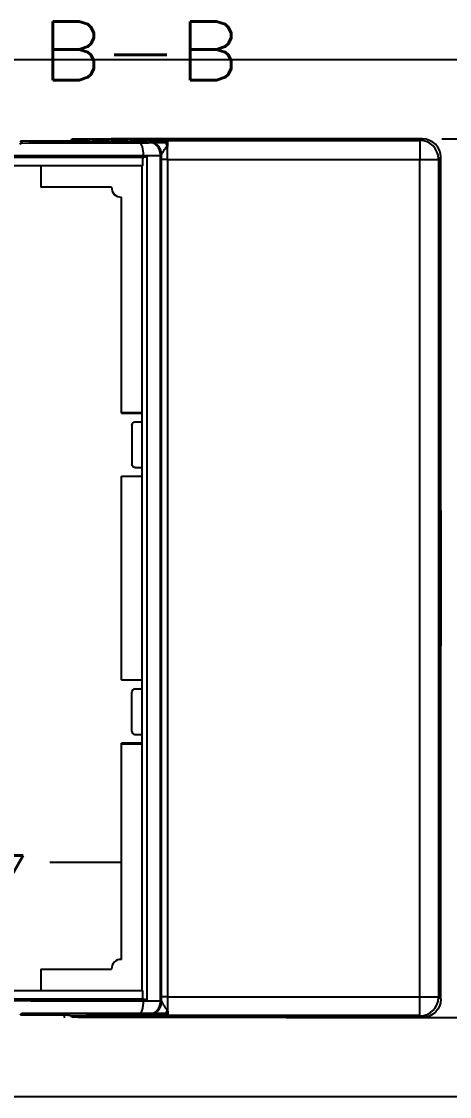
# Model space of a CAD drawing. Header units: inches. Extents: x 0 to 1189, y 0 to 841.
# Drawn here: x 400.6 to 435.4, y 556.9 to 644.2 of the extents above; entities that cross this region are included whole.
import ezdxf

# ---------------------------------------------------------------- set-up
doc = ezdxf.new("R2010")
doc.units = ezdxf.units.IN
doc.header["$MEASUREMENT"] = 0
doc.layers.add('1', color=7, linetype='Continuous', true_color=0xffffff)
doc.styles.add('blockfont', font='simplex.shx', dxfattribs={"bigfont": 'bigfont'})
doc.dimstyles.get("Standard").update_dxf_attribs({"dimtxt": 0.18, "dimasz": 0.18, "dimexe": 0.18, "dimexo": 0.0625, "dimgap": 0.09, "dimtad": 0, "dimtih": 1, "dimtoh": 1, "dimdec": 4, "dimzin": 0, "dimdsep": 46, "dimtxsty": 'Standard', "dimcen": 0.09, "dimadec": 0, "dimazin": 0, "dimtfac": 1, "dimtdec": 4, "dimtofl": 0, "dimtmove": 0, "dimatfit": 3, "dimfxl": 0, "dimtolj": 1, "dimtzin": 0, "dimarcsym": 0})

# ---------------------------------------------------------------- blocks, each defined once
blk = doc.blocks.new('_D5')
at = {"layer": '1', "color": 7}
for p, q in [((370.027, 575.894), (386.206, 575.894)), ((408.727, 575.894), (402.901, 575.894))]:
    blk.add_line(p, q, dxfattribs=at)
for points in [[(370.027, 575.894), (373.202, 576.745), (373.202, 575.044), (370.027, 575.894)], [(408.727, 575.894), (405.552, 575.044), (405.552, 576.745), (408.727, 575.894)]]:
    blk.add_solid(points, dxfattribs=at)
at = {"layer": '1', "color": 7, "insert": (388.587, 573.282), "char_height": 3.175, "attachment_point": 7, "line_spacing_factor": 0.903614, "style": 'blockfont'}
blk.add_mtext('\\W01.332;\\fsimplex.shx;38.7', dxfattribs=at)
blk = doc.blocks.new('_U10')
at = {"color": 7}
for p, q in [((434.789, 634.7), (482.301, 634.7)), ((479.126, 634.7), (479.126, 590.747)), ((479.126, 563.3), (479.126, 584.397)), ((422.127, 563.3), (482.301, 563.3))]:
    blk.add_line(p, q, dxfattribs=at)
for points in [[(479.126, 634.7), (479.976, 631.525), (478.275, 631.525), (479.126, 634.7)], [(479.126, 563.3), (478.275, 566.475), (479.976, 566.475), (479.126, 563.3)]]:
    blk.add_solid(points, dxfattribs=at)
at = {"layer": '1', "color": 7, "insert": (473.159, 584.959), "char_height": 3.175, "attachment_point": 7, "line_spacing_factor": 0.903614, "style": 'blockfont'}
blk.add_mtext('\\W01.312;\\fsimplex.shx;71.4', dxfattribs=at)

msp = doc.modelspace()

# ---------------------------------------------------------------- linework, layer by layer
at = {"layer": '1', "color": 251}
for p, q in [((441.0568, 641.1232), (337.7018, 641.1232)), ((337.7018, 556.877), (441.0568, 556.877))]:
    msp.add_line(p, q, dxfattribs=at)
at = {"layer": '1', "color": 21}
for p, q in [((400.5977, 634.5288), (400.5977, 634.3408)), ((404.5181, 634.5288), (400.5977, 634.5288)), ((412.3015, 634.3854), (404.5181, 634.5288)), ((404.6053, 634.573), (404.6073, 634.5716)), ((404.6073, 634.5716), (412.3821, 634.4284)), ((412.5235, 634.5367), (404.8103, 634.6788)), ((405.1268, 634.6788), (404.8103, 634.6788)), ((407.0768, 634.6987), (407.0768, 634.6856)), ((433.2019, 634.7001), (407.8768, 634.7001)), ((410.9728, 634.3799), (410.9037, 634.3523)), ((432.9976, 634.5367), (412.5235, 634.5367)), ((433.2019, 634.7001), (432.9976, 634.5367)), ((432.9976, 634.5367), (432.9976, 633.0368)), ((410.4758, 633.2001), (368.2779, 633.2001)), ((410.4758, 632.5001), (410.4758, 633.2001)), ((410.5188, 633.3014), (410.5188, 633.349)), ((410.7769, 633.2997), (410.7769, 564.7006)), ((411.9037, 633.3523), (411.9728, 633.3799)), ((411.9037, 564.648), (411.9037, 633.3523)), ((411.9725, 564.9635), (411.9725, 633.0368)), ((412.4725, 633.0368), (411.9725, 633.0368)), ((412.4725, 633.0368), (412.4725, 564.9635)), ((412.4725, 633.0368), (432.9976, 633.0368)), ((432.9976, 564.9635), (432.9976, 633.0368)), ((432.9976, 633.0368), (434.4976, 633.0368)), ((434.4976, 633.0368), (434.7018, 633.2001)), ((434.4976, 633.0368), (434.4976, 564.9635)), ((434.7018, 564.8001), (434.7018, 633.2001)), ((410.4758, 632.5001), (368.2779, 632.5001)), ((402.1768, 632.5001), (402.1768, 630.7751)), ((410.3768, 632.5001), (410.3768, 612.449)), ((410.4178, 565.5001), (410.4178, 632.5001)), ((407.9285, 630.7751), (402.1768, 630.7751)), ((408.7268, 612.449), (408.7268, 629.9768)), ((434.5825, 621.6748), (434.6482, 621.6713)), ((434.6548, 620.1501), (434.5756, 620.1501)), ((434.5758, 605.9001), (434.5758, 620.1501)), ((434.6548, 620.1501), (434.6548, 605.9001)), ((410.3768, 612.449), (408.7268, 612.449)), ((408.7268, 612.4001), (408.7268, 612.449)), ((410.3768, 612.449), (410.3768, 607.2512)), ((408.7268, 612.4001), (410.3768, 612.4001)), ((409.8268, 611.7001), (410.3768, 611.7001)), ((409.5768, 611.4501), (409.5768, 608.2501)), ((408.7268, 607.3001), (410.3768, 607.3001)), ((408.7268, 607.3001), (408.7268, 607.2512)), ((410.3768, 607.2512), (408.7268, 607.2512)), ((408.7268, 590.749), (408.7268, 607.2512)), ((409.8268, 608.0001), (410.3768, 608.0001)), ((410.3768, 607.2512), (410.3768, 590.749)), ((434.5825, 603.7248), (434.6482, 603.7213)), ((434.6824, 604.4945), (434.6922, 604.494)), ((434.678, 594.5251), (434.678, 603.4751)), ((434.6967, 603.4751), (434.6967, 594.5251)), ((434.6548, 602.2001), (434.5756, 602.2001)), ((434.5758, 587.9501), (434.5758, 602.2001)), ((434.6548, 602.2001), (434.6548, 587.9501)), ((434.6922, 593.5062), (434.6824, 593.5057)), ((408.7268, 590.749), (410.3768, 590.749)), ((408.7268, 590.749), (408.7268, 590.7001)), ((410.3768, 590.7001), (408.7268, 590.7001)), ((410.3768, 590.749), (410.3768, 585.5512)), ((409.5768, 586.5501), (409.5768, 589.7501)), ((409.8268, 590.0001), (410.3768, 590.0001)), ((409.8268, 586.3001), (410.3768, 586.3001)), ((410.3768, 585.6001), (408.7268, 585.6001)), ((408.7268, 585.5512), (408.7268, 585.6001)), ((408.7268, 568.0235), (408.7268, 585.5512)), ((408.7268, 585.5512), (410.3768, 585.5512)), ((410.3768, 585.5512), (410.3768, 565.5001)), ((434.6548, 583.7001), (434.587, 583.7001)), ((434.5883, 569.0501), (434.5883, 583.7001)), ((434.6548, 583.7001), (434.6548, 569.0501)), ((402.1768, 567.2251), (402.1768, 565.5001)), ((402.1768, 567.2251), (407.9285, 567.2251)), ((368.2779, 565.5001), (410.4758, 565.5001)), ((410.4758, 564.8001), (410.4758, 565.5001)), ((410.4758, 564.8001), (368.2779, 564.8001)), ((410.5188, 564.6513), (410.5188, 564.6988)), ((411.9037, 564.648), (411.9728, 564.6203)), ((412.4725, 564.9635), (411.9725, 564.9635)), ((412.4725, 564.9635), (432.9976, 564.9635)), ((432.9976, 563.4635), (432.9976, 564.9635)), ((432.9976, 564.9635), (434.4976, 564.9635)), ((434.4976, 564.9635), (434.7018, 564.8001)), ((400.5977, 563.6595), (400.5977, 563.5128)), ((404.5606, 563.4722), (412.3015, 563.6148)), ((412.3821, 563.5719), (404.6241, 563.429)), ((410.9728, 563.6203), (410.9037, 563.648)), ((404.0333, 563.502), (404.1092, 563.4818)), ((404.0652, 563.5005), (404.1607, 563.475)), ((412.5235, 563.4635), (404.8241, 563.3217)), ((407.0768, 563.3146), (407.0768, 563.3015)), ((433.2019, 563.3001), (407.8768, 563.3001)), ((432.9976, 563.4635), (412.5235, 563.4635)), ((433.2019, 563.3001), (432.9976, 563.4635))]:
    msp.add_line(p, q, dxfattribs=at)
for centre, radius, start, end in [((408.6768, 630.7251), 0.75, 176.177446, 273.822554), ((409.8268, 589.7501), 0.25, 90, 180), ((409.8268, 586.5501), 0.25, 180, 270), ((408.6768, 567.2751), 0.75, 86.177446, 183.822554)]:
    msp.add_arc(centre, radius, start, end, dxfattribs=at)
at = {"layer": '1', "color": 21, "extrusion": (0, 0, -1)}
for centre, start, end in [((-409.8268, 611.4501), 0, 90), ((-409.8268, 608.2501), -90, 0)]:
    msp.add_arc(centre, 0.25, start, end, dxfattribs=at)
at = {"layer": '1', "color": 21}
for centre, major_axis, ratio, start_param, end_param in [((400.5977, 634.3788), (0.15, 0), 0.9999939, 1.5707963, 2.7571959), ((400.5977, 634.1908), (-0.15, 0), 0.9999939, 4.712389, 5.8987885), ((407.0768, 634.4856), (0.2, 0), 0.9999939, 1.5707963, 1.6689713), ((410.2113, 633.349), (0.0011, -1), 0.3075192, 1.5704494, 3.1379242), ((410.9059, 633.4318), (0.3714, -0.9285), 0.9999558, 1.1903102, 2.7610456), ((410.975, 633.4594), (0.3714, -0.9285), 0.9999558, 1.1903125, 2.7610479), ((412.3015, 634.4854), (-0.0018, -0.1), 0.9825102, 0.018747, 0.9812977), ((412.3023, 634.4854), (-0.004, -0.0999), 0.982997, 0.0402641, 1.002743), ((412.3204, 634.4814), (-0.0335, -0.0942), 0.9673535, 0.3393579, 1.220845), ((412.5057, 634.3245), (-0.1478, -0.0258), 0.9526135, 4.5478795, 5.3842679), ((412.4016, 634.3699), (-0.0898, -0.044), 0.8694667, 1.1111188, 1.5458538), ((412.4916, 634.172), (-0.1497, 0.01), 0.8403803, 4.7686626, 5.1371318), ((432.9987, 633.0768), (-0.937, 1.1713), 0.9999844, 4.0376568, 5.6084226), ((433.2018, 633.2001), (1.1713, 0.9371), 0.9999844, 5.6084531, 7.1792342), ((412.4545, 634.2254), (-0.0962, -0.0271), 0.7469455, 1.3226108, 1.4598293), ((412.4783, 634.0393), (-0.1488, 0.0186), 0.7400328, 4.8043674, 4.8997856), ((401.3395, 633.3412), (0.0003, 0.1), 0.1742544, 3.1593171, 4.7129272), ((410.4881, 633.3014), (0.0006, 0.1), 0.307515, 3.1599349, 4.7141237), ((434.4481, 621.6687), (-0.0105, -0.1997), 0.9999905, 0.416229, 1.6231577), ((434.4481, 603.7187), (-0.0105, -0.1997), 0.9999905, 0.416144, 1.6231577), ((401.3395, 564.6591), (-0.0003, 0.1), 0.1742544, 4.7118507, 6.2654608), ((410.2113, 564.6513), (0.0011, 1), 0.3075192, 3.1452611, 4.7127359), ((410.4881, 564.6988), (-0.0006, 0.1), 0.3075151, 4.7106542, 6.2648431), ((410.9031, 564.5685), (0.3714, 0.9285), 0.9999558, 3.5221397, 5.0928751), ((410.9722, 564.5408), (0.3714, 0.9285), 0.9999558, 3.5221374, 5.0928728), ((432.9973, 564.9234), (-0.937, -1.1713), 0.9999844, 0.6747627, 2.2455285), ((400.5977, 563.6628), (-0.15, 0), 0.9999939, 0.3843968, 1.5707963), ((412.3015, 563.5148), (0.0018, -0.1), 0.9825102, 2.1602949, 3.1228457), ((412.3023, 563.5148), (0.004, -0.0999), 0.982997, 2.1388497, 3.1013286), ((412.3204, 563.5188), (0.0335, -0.0942), 0.9673535, 1.9207477, 2.8022347), ((412.5057, 563.6757), (-0.1478, 0.0258), 0.9526135, 0.8989174, 1.7353058), ((412.4016, 563.6304), (0.0898, -0.044), 0.8694667, 1.5957389, 2.0304738), ((412.4916, 563.8282), (-0.1497, -0.01), 0.8403803, 1.1460535, 1.5145227), ((412.4545, 563.7748), (0.0962, -0.0271), 0.7469455, 1.6817633, 1.8189819), ((412.4783, 563.961), (-0.1488, -0.0186), 0.7400328, 1.3833997, 1.4788179), ((404.0643, 563.5815), (-0.0515, -0.1932), 0.9999082, 6.2828874, 6.5439058), ((404.1598, 563.5561), (-0.0515, -0.1932), 0.9999082, 5.9452598, 6.543843), ((407.0768, 563.5146), (-0.2, 0), 0.9999939, 1.4726213, 1.5707963)]:
    msp.add_ellipse(centre, major_axis=major_axis, ratio=ratio, start_param=start_param, end_param=end_param, dxfattribs=at)
at = {"layer": '1', "color": 21, "extrusion": (0, 0, -1)}
for centre, major_axis, ratio, start_param, end_param in [((389.3768, 634.574), (67.75, 0), 0.0034907, 1.2582113, 1.4044088), ((405.1268, 634.6856), (1.95, 0), 0.0034907, 0, 1.5707963), ((407.8768, 634.6966), (1, 0), 0.0034907, 3.7850938, 4.712389), ((409.9038, 634.3523), (1, 0), 0.0034907, 0.0087267, 1.2582112), ((389.3768, 632.0612), (68.65, 0), 0.0174551, 4.8875383, 5.024974), ((410.6677, 633.1973), (-0.25, 0), 0.0174551, 0.6952437, 1.0478683), ((409.9038, 633.1699), (-1.9, 0), 0.0174552, 1.8833844, 1.9138603), ((409.9038, 633.2699), (-2, 0), 0.0165823, 1.8833816, 2.0225556), ((411.99, 633.0368), (0, -2), 0.0087269, 1.570797, 1.7432347), ((389.3768, 565.939), (68.65, 0), 0.0174551, 1.2582113, 1.395647), ((410.6677, 564.8029), (0.25, 0), 0.0174551, 2.0937244, 2.446349), ((409.9037, 564.8304), (1.9001, 0), 0.0174555, 1.2277267, 1.258202), ((409.9038, 564.7304), (2, 0), 0.0165823, 1.1190371, 1.2582112), ((411.99, 564.9635), (0, -2), 0.0087269, 1.398358, 1.5707957), ((433.2018, 564.8001), (1.1713, -0.9371), 0.9999844, 5.6084531, 7.1792342), ((389.3768, 563.4262), (67.75, 0), 0.0034907, 4.8787765, 5.024974), ((400.5018, 563.5003), (3.5636, 0), 0.0034907, 4.7392778, 6.2700945), ((409.9038, 563.6479), (1, 0), 0.0034907, 5.0249741, 6.2744586), ((405.2106, 563.4751), (1.05, 0), 0.0034907, 2.2383884, 3.1285027), ((405.2106, 563.3251), (1.05, 0), 0.0034907, 1.5987196, 1.94781), ((405.1268, 563.3146), (1.95, 0), 0.0034907, 4.7403123, 6.2831853), ((407.8768, 563.3036), (1, 0), 0.0034907, 1.5707963, 2.4980915)]:
    msp.add_ellipse(centre, major_axis=major_axis, ratio=ratio, start_param=start_param, end_param=end_param, dxfattribs=at)
at = {"layer": '1', "color": 21}
for points, degree, knots in [([(404.6063, 634.5723), (404.6014, 634.5654), (404.5902, 634.5529), (404.569, 634.5382), (404.5445, 634.5285), (404.5271, 634.5259), (404.5181, 634.5256)], 3, [0, 0, 0, 0, 0.239606, 0.4859726, 0.7391738, 1, 1, 1, 1]), ([(404.6073, 634.5716), (404.6039, 634.5676), (404.597, 634.5592), (404.5838, 634.5486), (404.5674, 634.539), (404.5454, 634.5308), (404.5281, 634.5295), (404.5181, 634.5288)], 3, [0, 0, 0, 0, 0.1498818, 0.3123898, 0.4879548, 0.7034137, 1, 1, 1, 1]), ([(404.8103, 634.6756), (404.7903, 634.6757), (404.7516, 634.6716), (404.6955, 634.6514), (404.6452, 634.6182), (404.6184, 634.589), (404.6063, 634.5723)], 3, [0, 0, 0, 0, 0.2479105, 0.4959121, 0.7458515, 1, 1, 1, 1]), ([(404.8103, 634.6788), (404.8019, 634.6786), (404.7854, 634.6781), (404.7613, 634.6742), (404.7387, 634.6685), (404.7177, 634.6609), (404.6983, 634.652), (404.6805, 634.6419), (404.6644, 634.631), (404.65, 634.6195), (404.6372, 634.6076), (404.6259, 634.5956), (404.6159, 634.5837), (404.6101, 634.5755), (404.6073, 634.5716)], 3, [0, 0, 0, 0, 0.1061033, 0.2080675, 0.3058922, 0.3995772, 0.4891221, 0.5745268, 0.655791, 0.7329145, 0.8058972, 0.874739, 0.93944, 1, 1, 1, 1]), ([(412.3015, 634.3854), (412.2108, 634.3854), (412.029, 634.3852), (411.6969, 634.3846), (411.3361, 634.3836), (411.0952, 634.3821), (410.9902, 634.3809), (410.9786, 634.3802), (410.9728, 634.3799)], 3, [0, 0, 0, 0, 0.1249274, 0.250351, 0.4999234, 0.7495639, 0.8747713, 1, 1, 1, 1]), ([(412.396, 634.2803), (412.3831, 634.3053), (412.3637, 634.3428), (412.3412, 634.3711), (412.3265, 634.3782), (412.3192, 634.3818)], 3, [0, 0, 0, 0, 0.4993225, 0.7496866, 1, 1, 1, 1]), ([(412.5235, 634.5367), (412.5179, 634.5365), (412.5066, 634.536), (412.4898, 634.5324), (412.4734, 634.5268), (412.4574, 634.5191), (412.4439, 634.5103), (412.4269, 634.4966), (412.4098, 634.4782), (412.3935, 634.4532), (412.3862, 634.4362), (412.3828, 634.4284)], 3, [0, 0, 0, 0, 0.099977, 0.2001402, 0.3004431, 0.4008444, 0.5013219, 0.5700967, 0.7510511, 0.8859367, 1, 1, 1, 1]), ([(412.4916, 634.2982), (412.4932, 634.3157), (412.4964, 634.3507), (412.5041, 634.3957), (412.5085, 634.4357), (412.5067, 634.457), (412.5057, 634.4676)], 3, [0, 0, 0, 0, 0.2498431, 0.499937, 0.749838, 1, 1, 1, 1]), ([(412.5057, 634.4676), (412.5053, 634.4876), (412.5043, 634.5274), (412.5171, 634.5336), (412.5235, 634.5367)], 3, [0, 0, 0, 0, 0.4998908, 1, 1, 1, 1]), ([(411.9728, 633.3799), (411.974, 633.4272), (412.0292, 633.498), (412.1659, 633.7121), (412.2204, 633.8054), (412.3392, 633.9886), (412.4045, 634.0759), (412.4719, 634.0826)], 3, [0, 0, 0, 0, 0.5, 0.5, 0.75, 0.75, 1, 1, 1, 1]), ([(377.3971, 633.3412), (377.5394, 633.3411), (377.824, 633.341), (378.2511, 633.341), (378.6781, 633.3412), (379.105, 633.3417), (379.5318, 633.3423), (379.9585, 633.3431), (380.385, 633.3441), (380.8114, 633.3453), (381.2375, 633.3467), (381.6635, 633.3483), (382.0893, 633.3501), (382.5148, 633.3521), (382.9401, 633.3542), (383.4096, 633.3572), (384.0305, 633.3593), (384.9103, 633.3605), (386.1121, 633.3614), (387.6367, 633.3618), (389.0296, 633.362), (390.1823, 633.3619), (390.9874, 633.3616), (391.7918, 633.3611), (392.5955, 633.3605), (393.3983, 633.3596), (394.2002, 633.3586), (395.0011, 633.3574), (395.8007, 633.356), (396.5991, 633.3545), (397.3961, 633.3527), (398.1916, 633.3508), (398.9856, 633.3487), (399.7778, 633.3463), (400.5683, 633.3439), (401.0939, 633.3421), (401.3566, 633.3412)], 3, [0, 0, 0, 0, 0.0180018, 0.035982, 0.0539406, 0.0718776, 0.089793, 0.1076869, 0.1255591, 0.1434098, 0.1612389, 0.1790465, 0.1968324, 0.2145968, 0.2323396, 0.2500609, 0.2733281, 0.3099555, 0.359943, 0.4232906, 0.4999991, 0.5334502, 0.5668842, 0.6003012, 0.6337012, 0.6670844, 0.7004508, 0.7338005, 0.7671336, 0.80045, 0.8337499, 0.8670331, 0.9002997, 0.9335497, 0.9667832, 1, 1, 1, 1]), ([(401.3395, 633.2412), (398.3789, 633.2503), (395.3785, 633.2549), (392.385, 633.2595), (389.3768, 633.2595), (386.3698, 633.2595), (383.3752, 633.2549), (380.3753, 633.2503), (377.4142, 633.2412)], 2, [0, 0, 0, 0.25, 0.25, 0.5, 0.5, 0.75, 0.75, 1, 1, 1]), ([(401.3569, 633.3412), (401.497, 633.3407), (401.7774, 633.3398), (402.1975, 633.3385), (402.6174, 633.3371), (403.0369, 633.3356), (403.4562, 633.3341), (403.8751, 633.3325), (404.2937, 633.3309), (404.7119, 633.3293), (405.1297, 633.3276), (405.5471, 633.3259), (405.9641, 633.3241), (406.3807, 633.3223), (406.7969, 633.3204), (407.2125, 633.3185), (407.6277, 633.3165), (408.0424, 633.3145), (408.4566, 633.3124), (408.8702, 633.3103), (409.2833, 633.3082), (409.6958, 633.306), (410.1077, 633.3037), (410.3818, 633.3022), (410.5188, 633.3014)], 3, [0, 0, 0, 0, 0.045207, 0.0904376, 0.1356917, 0.1809694, 0.2262707, 0.2715956, 0.316944, 0.362316, 0.4077116, 0.4531308, 0.4985735, 0.5440398, 0.5895297, 0.6350432, 0.6805803, 0.7261409, 0.7717252, 0.817333, 0.8629643, 0.9086193, 0.9542979, 1, 1, 1, 1]), ([(410.7769, 633.2997), (410.7697, 633.2951), (410.7568, 633.2868), (410.7385, 633.2758), (410.7176, 633.2636), (410.6933, 633.2503), (410.662, 633.2347), (410.6299, 633.2209), (410.5975, 633.21), (410.5685, 633.2028), (410.5511, 633.2016), (410.5429, 633.2011)], 3, [0, 0, 0, 0, 0.1024898, 0.1858764, 0.2501585, 0.3833188, 0.499969, 0.6458752, 0.7770138, 0.8945265, 1, 1, 1, 1]), ([(434.646, 621.6718), (434.6517, 621.6722), (434.6495, 621.6413), (434.6501, 621.6118), (434.6507, 621.5545), (434.6513, 621.4973), (434.6519, 621.4144), (434.6524, 621.3318), (434.6529, 621.2264), (434.6533, 621.1209), (434.6537, 620.9957), (434.654, 620.8729), (434.6543, 620.733), (434.6545, 620.594), (434.6547, 620.4477), (434.6548, 620.3001), (434.6548, 620.1501)], 2, [0, 0, 0, 0.125, 0.125, 0.25, 0.25, 0.375, 0.375, 0.5, 0.5, 0.625, 0.625, 0.75, 0.75, 0.875, 0.875, 1, 1, 1]), ([(434.5801, 604.4765), (434.58, 604.4841), (434.58, 604.4924), (434.5794, 604.5497), (434.5788, 604.6327), (434.5783, 604.7155), (434.5778, 604.8212), (434.5773, 604.927), (434.577, 605.0525), (434.5766, 605.1755), (434.5764, 605.3158), (434.5761, 605.4551), (434.576, 605.6018), (434.5758, 605.7497), (434.5758, 605.9001)], 2, [0, 0, 0, 0.0233583, 0.0233583, 0.1861319, 0.1861319, 0.3489056, 0.3489056, 0.5116792, 0.5116792, 0.6744528, 0.6744528, 0.8372264, 0.8372264, 1, 1, 1]), ([(434.6548, 605.9001), (434.6548, 605.7522), (434.6547, 605.6038), (434.6545, 605.4576), (434.6543, 605.3192), (434.654, 605.1811), (434.6537, 605.0559), (434.6533, 604.931), (434.6529, 604.8256), (434.6524, 604.7201), (434.6519, 604.6366), (434.6513, 604.5548), (434.6507, 604.4966), (434.6501, 604.4389), (434.6495, 604.4091), (434.6517, 604.3781), (434.646, 604.3785)], 2, [0, 0, 0, 0.125, 0.125, 0.25, 0.25, 0.375, 0.375, 0.5, 0.5, 0.625, 0.625, 0.75, 0.75, 0.875, 0.875, 1, 1, 1]), ([(434.646, 603.7218), (434.6517, 603.7222), (434.6495, 603.6913), (434.6501, 603.6618), (434.6507, 603.6045), (434.6513, 603.5473), (434.6519, 603.4644), (434.6524, 603.3818), (434.6529, 603.2764), (434.6533, 603.1709), (434.6537, 603.0457), (434.654, 602.9229), (434.6543, 602.783), (434.6545, 602.644), (434.6547, 602.4977), (434.6548, 602.3501), (434.6548, 602.2001)], 2, [0, 0, 0, 0.125, 0.125, 0.25, 0.25, 0.375, 0.375, 0.5, 0.5, 0.625, 0.625, 0.75, 0.75, 0.875, 0.875, 1, 1, 1]), ([(434.678, 603.4751), (434.678, 603.5745), (434.6781, 603.6738), (434.6781, 603.7717), (434.6783, 603.8646), (434.6785, 603.9571), (434.6787, 604.0412), (434.679, 604.1245), (434.6793, 604.1954), (434.6796, 604.2764), (434.6801, 604.3375), (434.6804, 604.3825), (434.6807, 604.4159), (434.6811, 604.4545), (434.6816, 604.4744), (434.679, 604.4955), (434.6848, 604.4949)], 2, [0, 0, 0, 0.125, 0.125, 0.25, 0.25, 0.375, 0.375, 0.5, 0.5, 0.6428571, 0.6428571, 0.75, 0.75, 0.875, 0.875, 1, 1, 1]), ([(434.6899, 604.4948), (434.6954, 604.4942), (434.6931, 604.4739), (434.6935, 604.4542), (434.6939, 604.4158), (434.6943, 604.3775), (434.6947, 604.3219), (434.6951, 604.2668), (434.6954, 604.1959), (434.6957, 604.115), (434.696, 604.0175), (434.6962, 603.9458), (434.6963, 603.8655), (434.6965, 603.7726), (434.6966, 603.6744), (434.6967, 603.5759), (434.6967, 603.4751)], 2, [0, 0, 0, 0.125, 0.125, 0.25, 0.25, 0.375, 0.375, 0.5, 0.5, 0.6428571, 0.6428571, 0.75, 0.75, 0.875, 0.875, 1, 1, 1]), ([(434.6967, 594.5251), (434.6967, 594.4258), (434.6966, 594.3266), (434.6965, 594.2288), (434.6963, 594.1359), (434.6962, 594.0435), (434.6959, 593.9595), (434.6957, 593.8762), (434.6954, 593.8053), (434.695, 593.7244), (434.6946, 593.6633), (434.6943, 593.6184), (434.6939, 593.585), (434.6935, 593.5464), (434.6931, 593.5264), (434.6954, 593.506), (434.6899, 593.5056)], 2, [0, 0, 0, 0.125, 0.125, 0.25, 0.25, 0.375, 0.375, 0.5, 0.5, 0.6428571, 0.6428571, 0.75, 0.75, 0.875, 0.875, 1, 1, 1]), ([(434.5801, 586.5265), (434.58, 586.5341), (434.58, 586.5424), (434.5794, 586.5997), (434.5788, 586.6827), (434.5783, 586.7655), (434.5778, 586.8712), (434.5773, 586.977), (434.577, 587.1025), (434.5766, 587.2255), (434.5764, 587.3658), (434.5761, 587.5051), (434.576, 587.6518), (434.5758, 587.7997), (434.5758, 587.9501)], 2, [0, 0, 0, 0.0233583, 0.0233583, 0.1861319, 0.1861319, 0.3489056, 0.3489056, 0.5116792, 0.5116792, 0.6744528, 0.6744528, 0.8372264, 0.8372264, 1, 1, 1]), ([(434.6548, 587.9501), (434.6548, 587.8022), (434.6547, 587.6538), (434.6545, 587.5076), (434.6543, 587.3692), (434.654, 587.2311), (434.6537, 587.1059), (434.6533, 586.981), (434.6529, 586.8756), (434.6524, 586.7701), (434.6519, 586.6866), (434.6513, 586.6048), (434.6507, 586.5466), (434.6501, 586.4889), (434.6495, 586.4591), (434.6517, 586.4281), (434.646, 586.4285)], 2, [0, 0, 0, 0.125, 0.125, 0.25, 0.25, 0.375, 0.375, 0.5, 0.5, 0.625, 0.625, 0.75, 0.75, 0.875, 0.875, 1, 1, 1]), ([(434.5926, 567.6273), (434.5925, 567.6348), (434.5924, 567.643), (434.5918, 567.7003), (434.5912, 567.7833), (434.5907, 567.866), (434.5902, 567.9717), (434.5898, 568.0774), (434.5894, 568.2028), (434.5891, 568.3258), (434.5888, 568.4661), (434.5886, 568.6053), (434.5884, 568.7519), (434.5883, 568.8998), (434.5883, 569.0501)], 2, [0, 0, 0, 0.0230994, 0.0230994, 0.1859162, 0.1859162, 0.3487329, 0.3487329, 0.5115497, 0.5115497, 0.6743665, 0.6743665, 0.8371832, 0.8371832, 1, 1, 1]), ([(434.6548, 569.0501), (434.6548, 568.9022), (434.6547, 568.7538), (434.6545, 568.6076), (434.6543, 568.4692), (434.654, 568.3311), (434.6537, 568.2059), (434.6533, 568.081), (434.6529, 567.9756), (434.6524, 567.8701), (434.6519, 567.7866), (434.6513, 567.7048), (434.6507, 567.6466), (434.6501, 567.5889), (434.6495, 567.5591), (434.6517, 567.5281), (434.646, 567.5285)], 2, [0, 0, 0, 0.125, 0.125, 0.25, 0.25, 0.375, 0.375, 0.5, 0.5, 0.625, 0.625, 0.75, 0.75, 0.875, 0.875, 1, 1, 1]), ([(401.3566, 564.6591), (401.2321, 564.6591), (400.9849, 564.6591), (400.6719, 564.6566), (400.3012, 564.6556), (399.8057, 564.654), (399.1267, 564.652), (398.1326, 564.6493), (396.887, 564.6464), (395.3882, 564.6434), (393.8861, 564.6412), (392.3824, 564.6395), (390.8793, 564.6385), (389.6089, 564.6383), (388.5714, 564.6384), (387.7663, 564.6387), (386.9619, 564.6391), (386.1582, 564.6398), (385.3554, 564.6406), (384.5535, 564.6416), (383.7526, 564.6428), (382.953, 564.6442), (382.1546, 564.6458), (381.3576, 564.6475), (380.5621, 564.6495), (379.7681, 564.6516), (378.9759, 564.6539), (378.1854, 564.6564), (377.6598, 564.6582), (377.3971, 564.6591)], 3, [0, 0, 0, 0, 0.0157446, 0.0312692, 0.039538, 0.0625342, 0.0937715, 0.1250537, 0.1875329, 0.250058, 0.3126673, 0.3751933, 0.4376365, 0.4999974, 0.5334487, 0.5668828, 0.6002998, 0.6336999, 0.6670832, 0.7004498, 0.7337996, 0.7671328, 0.8004493, 0.8337493, 0.8670326, 0.9002994, 0.9335495, 0.9667831, 1, 1, 1, 1]), ([(377.4142, 564.7591), (380.3727, 564.7499), (383.3739, 564.7454), (386.3676, 564.7408), (389.3768, 564.7408), (392.385, 564.7408), (395.3798, 564.7454), (398.3804, 564.7499), (401.3395, 564.7591)], 2, [0, 0, 0, 0.25, 0.25, 0.5, 0.5, 0.75, 0.75, 1, 1, 1]), ([(410.5188, 564.6988), (410.3818, 564.6981), (410.1077, 564.6965), (409.6958, 564.6943), (409.2833, 564.6921), (408.8702, 564.6899), (408.4566, 564.6878), (408.0424, 564.6858), (407.6277, 564.6838), (407.2125, 564.6818), (406.7969, 564.6799), (406.3807, 564.678), (405.9641, 564.6762), (405.5471, 564.6744), (405.1297, 564.6726), (404.7119, 564.6709), (404.2937, 564.6693), (403.8751, 564.6677), (403.4562, 564.6662), (403.0369, 564.6646), (402.6174, 564.6632), (402.1975, 564.6618), (401.7774, 564.6604), (401.497, 564.6595), (401.3569, 564.6591)], 3, [0, 0, 0, 0, 0.0457021, 0.0913807, 0.1370357, 0.1826671, 0.2282749, 0.2738591, 0.3194197, 0.3649568, 0.4104703, 0.4559602, 0.5014265, 0.5468692, 0.5922884, 0.637684, 0.683056, 0.7284045, 0.7737293, 0.8190306, 0.8643083, 0.9095624, 0.954793, 1, 1, 1, 1]), ([(410.5188, 564.6513), (410.717, 564.651), (410.905, 564.6507), (411.2428, 564.6502), (411.3925, 564.6499), (411.639, 564.6493), (411.7358, 564.6491), (411.8673, 564.6485), (411.9005, 564.6483), (411.9051, 564.6478)], 3, [0, 0, 0, 0, 0.25, 0.25, 0.5, 0.5, 0.75, 0.75, 1, 1, 1, 1]), ([(410.5429, 564.7991), (410.5482, 564.7989), (410.5594, 564.7984), (410.5773, 564.7952), (410.5969, 564.7903), (410.6181, 564.7834), (410.6407, 564.7747), (410.6657, 564.7637), (410.6933, 564.7499), (410.7206, 564.7351), (410.7491, 564.7182), (410.7666, 564.7071), (410.7769, 564.7006)], 3, [0, 0, 0, 0, 0.0691016, 0.1432755, 0.2230728, 0.3089365, 0.4012219, 0.5002154, 0.6167892, 0.7499649, 0.8534759, 1, 1, 1, 1]), ([(411.9728, 564.6203), (411.9871, 564.5816), (412.0177, 564.4983), (412.1551, 564.2963), (412.2738, 564.1093), (412.3572, 563.9717), (412.4433, 563.9312), (412.4719, 563.9177)], 3, [0, 0, 0, 0, 0.232355, 0.4993048, 0.7514127, 0.9170799, 1, 1, 1, 1]), ([(412.4725, 564.9635), (412.4725, 564.9428), (412.4725, 564.9012), (412.4726, 564.8387), (412.4726, 564.776), (412.4728, 564.7132), (412.4729, 564.6505), (412.4731, 564.5878), (412.4733, 564.5255), (412.4735, 564.4635), (412.4738, 564.4021), (412.4741, 564.3414), (412.4744, 564.2815), (412.4748, 564.2225), (412.4752, 564.1647), (412.4756, 564.1081), (412.4761, 564.0529), (412.4766, 563.9992), (412.4771, 563.9473), (412.4777, 563.8971), (412.4781, 563.8655), (412.4783, 563.8496)], 3, [0, 0, 0, 0, 0.049502, 0.0993517, 0.1495491, 0.2000942, 0.250987, 0.3022274, 0.3538156, 0.4057516, 0.4580353, 0.5106667, 0.5636459, 0.6169729, 0.6706476, 0.7246701, 0.7790405, 0.8337586, 0.8888246, 0.9442384, 1, 1, 1, 1]), ([(412.3015, 563.6148), (412.1684, 563.6149), (412.0333, 563.6151), (411.9067, 563.6152), (411.783, 563.6155), (411.6643, 563.6157), (411.5574, 563.6161), (411.4505, 563.6164), (411.3601, 563.6168), (411.2699, 563.6171), (411.1981, 563.6176), (411.1261, 563.618), (411.0764, 563.6184), (411.0269, 563.6189), (411.0005, 563.6194), (410.9757, 563.6196), (410.9713, 563.6209)], 2, [0, 0, 0, 0.125, 0.125, 0.25, 0.25, 0.375, 0.375, 0.5, 0.5, 0.625, 0.625, 0.75, 0.75, 0.875, 0.875, 1, 1, 1]), ([(412.3192, 563.6185), (412.3329, 563.6272), (412.3536, 563.6403), (412.3753, 563.6804), (412.3891, 563.7068), (412.396, 563.72)], 3, [0, 0, 0, 0, 0.4998677, 0.7501717, 1, 1, 1, 1]), ([(412.5235, 563.4635), (412.5173, 563.4638), (412.5051, 563.4644), (412.4874, 563.4685), (412.471, 563.4745), (412.4558, 563.4823), (412.442, 563.4915), (412.4297, 563.5018), (412.4187, 563.5129), (412.4092, 563.5245), (412.4009, 563.5364), (412.3939, 563.5483), (412.3879, 563.56), (412.3846, 563.5679), (412.3829, 563.5721)], 3, [0, 0, 0, 0, 0.1106514, 0.2163323, 0.3170432, 0.412785, 0.5035587, 0.5893652, 0.6702061, 0.746083, 0.8169979, 0.8829534, 0.9439528, 1, 1, 1, 1]), ([(412.4916, 563.7021), (412.4931, 563.6846), (412.4963, 563.6497), (412.5073, 563.5888), (412.5064, 563.5551), (412.5057, 563.5326)], 3, [0, 0, 0, 0, 0.249955, 0.500165, 1, 1, 1, 1]), ([(412.5057, 563.5326), (412.5053, 563.5127), (412.5043, 563.4728), (412.5171, 563.4666), (412.5235, 563.4635)], 3, [0, 0, 0, 0, 0.4998908, 1, 1, 1, 1]), ([(404.5606, 563.4722), (404.5699, 563.4716), (404.5885, 563.4703), (404.6123, 563.4427), (404.6241, 563.429)], 3, [0, 0, 0, 0, 0.5022615, 1, 1, 1, 1]), ([(404.5868, 563.4656), (404.5907, 563.4632), (404.601, 563.4558), (404.6106, 563.445), (404.6164, 563.4371)], 3, [0, 0, 0, 0, 0.3782106, 1, 1, 1, 1]), ([(404.6241, 563.429), (404.6409, 563.4081), (404.6912, 563.3458), (404.771, 563.3313), (404.8241, 563.3217)], 3, [0, 0, 0, 0, 0.3346946, 1, 1, 1, 1])]:
    msp.add_open_spline(points, degree=degree, knots=knots, dxfattribs=at)
for points, degree in [([(412.3022, 634.3854), (412.302, 634.3854), (412.3018, 634.3854), (412.3015, 634.3854)], 3), ([(412.3192, 634.3818), (412.3135, 634.383), (412.3079, 634.3842), (412.3022, 634.3854)], 3), ([(412.3821, 634.4284), (412.3824, 634.4284), (412.3827, 634.4283), (412.3829, 634.4283)], 3), ([(412.3828, 634.4284), (412.3867, 634.4252), (412.3906, 634.4219), (412.3946, 634.4187)], 3), ([(412.3946, 634.4187), (412.4159, 634.3983), (412.4198, 634.3578), (412.4376, 634.2907)], 3), ([(412.4505, 634.149), (412.4324, 634.1928), (412.4142, 634.2365), (412.396, 634.2803)], 3), ([(412.4376, 634.2907), (412.4464, 634.2441), (412.4552, 634.1976), (412.464, 634.151)], 3), ([(412.4783, 634.1507), (412.4843, 634.2049), (412.4889, 634.2543), (412.4916, 634.2982)], 3), ([(412.4719, 634.0826), (412.4648, 634.1048), (412.4577, 634.1269), (412.4505, 634.149)], 3), ([(412.464, 634.151), (412.4669, 634.1292), (412.4696, 634.1064), (412.4719, 634.0826)], 3), ([(412.4719, 634.0826), (412.4742, 634.1061), (412.4763, 634.1287), (412.4783, 634.1507)], 3), ([(412.4725, 633.0368), (412.4725, 633.4583), (412.4746, 633.8684), (412.4783, 634.1507)], 3), ([(401.3566, 633.3412), (404.4579, 633.343), (407.5217, 633.3457), (410.5188, 633.349)], 3), ([(410.5188, 633.349), (411.3291, 633.3495), (411.8963, 633.3508), (411.9037, 633.3523)], 3), ([(434.5758, 620.1501), (434.5758, 620.2402), (434.5759, 620.3305)], 2), ([(434.5758, 602.2001), (434.5758, 602.2902), (434.5759, 602.3805)], 2), ([(434.5883, 583.7001), (434.5883, 583.7902), (434.5883, 583.8804)], 2), ([(434.6548, 583.8805), (434.6548, 583.7908), (434.6548, 583.7001)], 2), ([(401.3569, 564.6591), (404.4583, 564.6565), (407.5219, 564.6539), (410.5188, 564.6513)], 3), ([(412.3015, 563.6148), (412.3018, 563.6148), (412.302, 563.6148), (412.3022, 563.6148)], 3), ([(412.3022, 563.6148), (412.3079, 563.616), (412.3135, 563.6172), (412.3192, 563.6185)], 3), ([(412.3829, 563.5719), (412.3827, 563.5719), (412.3824, 563.5719), (412.3821, 563.5719)], 3), ([(412.3946, 563.5816), (412.3906, 563.5783), (412.3867, 563.5751), (412.3828, 563.5718)], 3), ([(412.4376, 563.7095), (412.4198, 563.6424), (412.4159, 563.6019), (412.3946, 563.5816)], 3), ([(412.396, 563.72), (412.4142, 563.7637), (412.4324, 563.8075), (412.4505, 563.8512)], 3), ([(412.464, 563.8493), (412.4552, 563.8027), (412.4464, 563.7561), (412.4376, 563.7095)], 3), ([(412.4505, 563.8512), (412.4577, 563.8734), (412.4648, 563.8955), (412.4719, 563.9176)], 3), ([(412.4719, 563.9176), (412.4696, 563.8938), (412.4669, 563.871), (412.464, 563.8493)], 3), ([(412.4719, 563.9177), (412.474, 563.8942), (412.4762, 563.8715), (412.4783, 563.8496)], 3), ([(412.4783, 563.8496), (412.4827, 563.8004), (412.4871, 563.7513), (412.4916, 563.7021)], 3)]:
    msp.add_open_spline(points, degree=degree, dxfattribs=at)

# ---------------------------------------------------------------- block references
at = {"layer": '1', "color": 7}
msp.add_blockref('_U10', (0, 0), dxfattribs=at)

# ---------------------------------------------------------------- texts
at = {"layer": '1', "color": 7, "insert": (367.9167, 639.4798), "char_height": 4.7625, "attachment_point": 7, "line_spacing_factor": 0.903614, "style": 'blockfont'}
msp.add_mtext('\\W01.166;\\fsimplex.shx;SECTION \\H4.76;B-B\\H3.17;', dxfattribs=at)

# ---------------------------------------------------------------- dimensions: what is measured, and where the dimension line sits
at = {"layer": '1', "color": 7}
dim = msp.add_linear_dim(base=(394.5534, 575.8943), p1=(370.0268, 575.8943), p2=(408.7268, 575.8943), text=' <> ', dimstyle='Standard', override={"dimtxt": 3.175, "dimasz": 3.175, "dimexe": 3.175, "dimexo": 1.5875, "dimgap": 1.5875, "dimdec": 1, "dimzin": 8, "dimclrd": 7, "dimclre": 7, "dimclrt": 7, "dimtm": -0.005, "dimtdec": 3}, dxfattribs=at)
dim.commit()
dim.dimension.update_dxf_attribs({"geometry": '_D5', "text_midpoint": (394.5534, 575.8943)})

doc.saveas('drawing.dxf')
